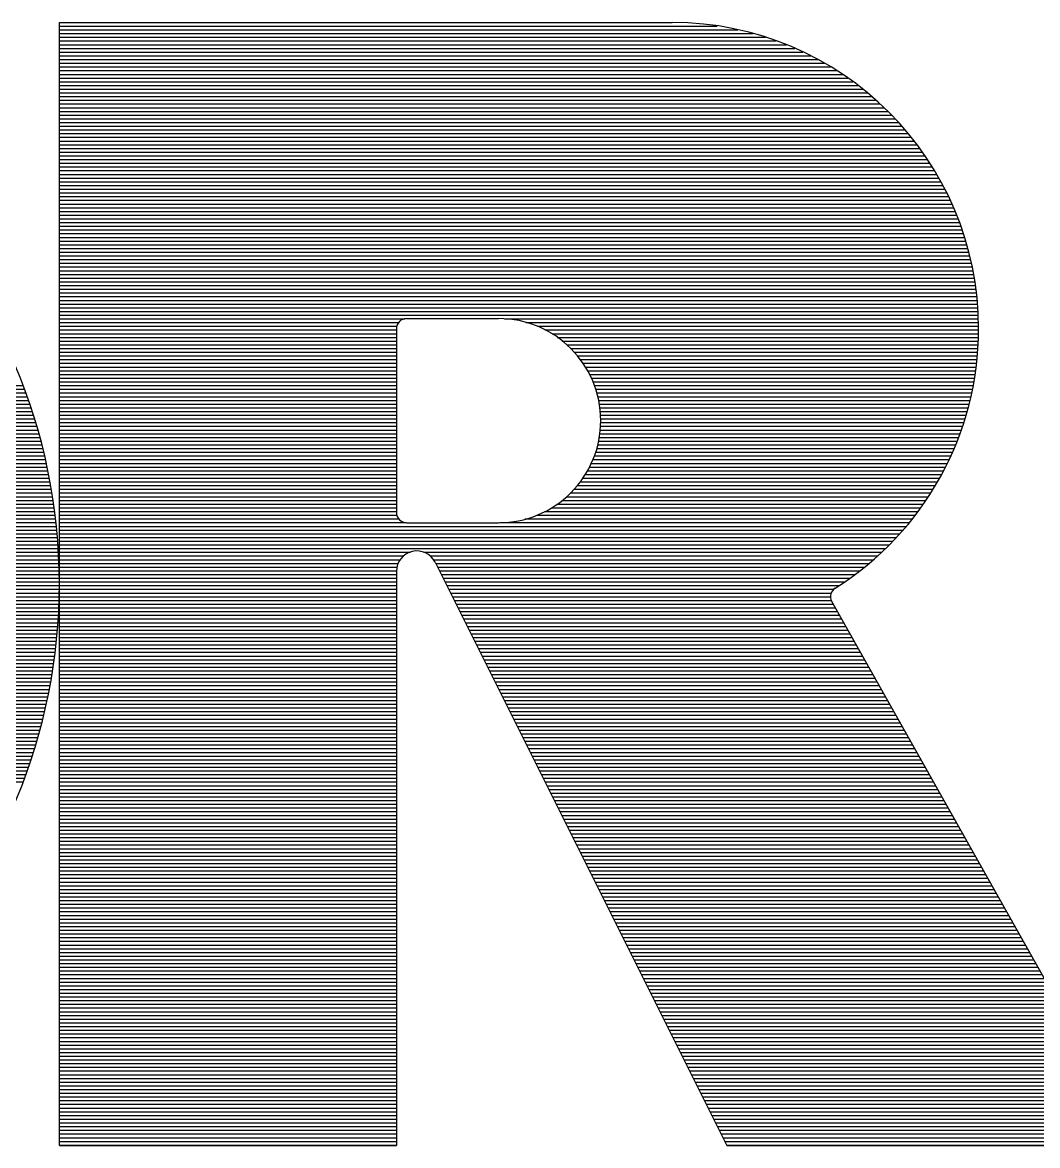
# Model space of a CAD drawing. Extents: x 0 to 11880, y 0 to 8400.
# Drawn here: x 9959.5 to 10129.3, y 946.8 to 1134.7 of the extents above; entities that cross this region are included whole.
import ezdxf

# ---------------------------------------------------------------- set-up
doc = ezdxf.new("R2010")
doc.units = 0
doc.header["$LTSCALE"] = 20
doc.layers.get('0').update_dxf_attribs({"linetype": 'CONTINUOUS'})
doc.layers.add('M_EQUIP_E7', color=7, linetype='CONTINUOUS', lineweight=70)
doc.layers.add('schriftfeld', color=7, linetype='CONTINUOUS')

# ---------------------------------------------------------------- blocks, each defined once
blk = doc.blocks.new('*X58')
at = {"color": 0, "linetype": 'ByBlock'}
for p, q in [((1088.281, 86.3659), (1093.784, 86.3659)), ((1088.281, 86.3349), (1093.957, 86.3349)), ((1088.281, 86.3039), (1094.082, 86.3039)), ((1088.281, 86.2729), (1094.188, 86.2729)), ((1088.281, 86.2419), (1094.276, 86.2419)), ((1088.281, 86.2109), (1094.363, 86.2109)), ((1088.281, 86.1799), (1094.434, 86.1799)), ((1088.281, 86.1489), (1094.5, 86.1489)), ((1088.281, 86.1179), (1094.566, 86.1179)), ((1088.281, 86.0869), (1094.627, 86.0869)), ((1088.281, 86.0559), (1094.679, 86.0559)), ((1088.281, 86.0249), (1094.731, 86.0249)), ((1088.281, 85.9939), (1094.783, 85.9939)), ((1088.281, 85.9629), (1094.833, 85.9629)), ((1088.281, 85.9319), (1094.875, 85.9319)), ((1088.281, 85.9009), (1094.917, 85.9009)), ((1088.281, 85.8699), (1094.959, 85.8699)), ((1088.281, 85.8389), (1095.001, 85.8389)), ((1088.281, 85.8079), (1095.041, 85.8079)), ((1088.281, 85.7769), (1095.075, 85.7769)), ((1088.281, 85.7459), (1095.109, 85.7459)), ((1088.281, 85.7149), (1095.144, 85.7149)), ((1088.281, 85.6839), (1095.178, 85.6839)), ((1088.281, 85.6529), (1095.212, 85.6529)), ((1088.281, 85.6219), (1095.241, 85.6219)), ((1088.281, 85.5909), (1095.269, 85.5909)), ((1088.281, 85.5599), (1095.297, 85.5599)), ((1088.281, 85.5289), (1095.326, 85.5289)), ((1088.281, 85.4979), (1095.354, 85.4979)), ((1088.281, 85.4669), (1095.382, 85.4669)), ((1088.281, 85.4359), (1095.406, 85.4359)), ((1088.281, 85.4049), (1095.429, 85.4049)), ((1088.281, 85.3739), (1095.452, 85.3739)), ((1088.281, 85.3429), (1095.475, 85.3429)), ((1088.281, 85.3119), (1095.498, 85.3119)), ((1088.281, 85.2809), (1095.521, 85.2809)), ((1088.281, 85.2499), (1095.542, 85.2499)), ((1088.281, 85.2189), (1095.561, 85.2189)), ((1088.281, 85.1879), (1095.58, 85.1879)), ((1088.281, 85.1569), (1095.598, 85.1569)), ((1088.281, 85.1259), (1095.617, 85.1259)), ((1088.281, 85.0949), (1095.636, 85.0949)), ((1088.281, 85.0639), (1095.654, 85.0639)), ((1088.281, 85.0329), (1095.672, 85.0329)), ((1088.281, 85.0019), (1095.686, 85.0019)), ((1088.281, 84.9709), (1095.701, 84.9709)), ((1088.281, 84.9399), (1095.716, 84.9399)), ((1088.281, 84.9089), (1095.73, 84.9089)), ((1088.281, 84.8779), (1095.745, 84.8779)), ((1088.281, 84.8469), (1095.76, 84.8469)), ((1088.281, 84.8159), (1095.774, 84.8159)), ((1088.281, 84.7849), (1095.785, 84.7849)), ((1088.281, 84.7539), (1095.797, 84.7539)), ((1088.281, 84.7229), (1095.808, 84.7229)), ((1088.281, 84.6919), (1095.819, 84.6919)), ((1088.281, 84.6609), (1095.83, 84.6609)), ((1088.281, 84.6299), (1095.841, 84.6299)), ((1088.281, 84.5989), (1095.852, 84.5989)), ((1088.281, 84.5679), (1095.862, 84.5679)), ((1088.281, 84.5369), (1095.87, 84.5369)), ((1088.281, 84.5059), (1095.877, 84.5059)), ((1088.281, 84.4749), (1095.885, 84.4749)), ((1088.281, 84.4439), (1095.893, 84.4439)), ((1088.281, 84.4129), (1095.901, 84.4129)), ((1088.281, 84.3819), (1095.909, 84.3819)), ((1088.281, 84.3509), (1095.916, 84.3509)), ((1088.281, 84.3199), (1095.923, 84.3199)), ((1088.281, 84.2889), (1095.927, 84.2889)), ((1088.281, 84.2579), (1095.932, 84.2579)), ((1088.281, 84.2269), (1095.936, 84.2269)), ((1088.281, 84.1959), (1095.941, 84.1959)), ((1088.281, 84.1649), (1095.946, 84.1649)), ((1088.281, 84.1339), (1095.95, 84.1339)), ((1088.281, 84.1029), (1095.955, 84.1029)), ((1088.281, 84.0719), (1095.958, 84.0719)), ((1088.281, 84.0409), (1095.96, 84.0409)), ((1088.281, 84.0099), (1095.961, 84.0099)), ((1088.281, 83.9789), (1095.963, 83.9789)), ((1088.281, 83.9479), (1095.964, 83.9479)), ((1088.281, 83.9169), (1091.173, 83.9169)), ((1092.003, 83.9169), (1095.966, 83.9169)), ((1088.281, 83.8859), (1091.12, 83.8859)), ((1088.281, 83.8549), (1091.104, 83.8549)), ((1088.281, 83.8239), (1091.1, 83.8239)), ((1092.182, 83.8859), (1095.967, 83.8859)), ((1092.279, 83.8549), (1095.969, 83.8549)), ((1092.341, 83.8239), (1095.97, 83.8239)), ((1088.281, 83.7929), (1091.1, 83.7929)), ((1088.281, 83.7619), (1091.1, 83.7619)), ((1088.281, 83.7309), (1091.1, 83.7309)), ((1092.402, 83.7929), (1095.969, 83.7929)), ((1092.444, 83.7619), (1095.969, 83.7619)), ((1092.486, 83.7309), (1095.966, 83.7309)), ((1088.281, 83.6999), (1091.1, 83.6999)), ((1088.281, 83.6689), (1091.1, 83.6689)), ((1088.281, 83.6379), (1091.1, 83.6379)), ((1092.525, 83.6999), (1095.964, 83.6999)), ((1092.555, 83.6689), (1095.962, 83.6689)), ((1092.585, 83.6379), (1095.959, 83.6379)), ((1088.281, 83.6069), (1091.1, 83.6069)), ((1088.281, 83.5759), (1091.1, 83.5759)), ((1088.281, 83.5449), (1091.1, 83.5449)), ((1092.615, 83.6069), (1095.957, 83.6069)), ((1092.637, 83.5759), (1095.954, 83.5759)), ((1092.658, 83.5449), (1095.952, 83.5449)), ((1088.281, 83.5139), (1091.1, 83.5139)), ((1088.281, 83.4829), (1091.1, 83.4829)), ((1088.281, 83.4519), (1091.1, 83.4519)), ((1092.679, 83.5139), (1095.95, 83.5139)), ((1092.7, 83.4829), (1095.944, 83.4829)), ((1092.714, 83.4519), (1095.939, 83.4519)), ((1088.281, 83.4209), (1091.1, 83.4209)), ((1088.281, 83.3899), (1091.1, 83.3899)), ((1088.281, 83.3589), (1091.1, 83.3589)), ((1092.728, 83.4209), (1095.933, 83.4209)), ((1092.742, 83.3899), (1095.928, 83.3899)), ((1092.756, 83.3589), (1095.922, 83.3589)), ((1088.281, 83.3279), (1091.1, 83.3279)), ((1088.281, 83.2969), (1091.1, 83.2969)), ((1088.281, 83.2659), (1091.1, 83.2659)), ((1092.766, 83.3279), (1095.917, 83.3279)), ((1092.774, 83.2969), (1095.911, 83.2969)), ((1092.782, 83.2659), (1095.906, 83.2659)), ((1088.281, 83.2349), (1091.1, 83.2349)), ((1088.281, 83.2039), (1091.1, 83.2039)), ((1088.281, 83.1729), (1091.1, 83.1729)), ((1092.79, 83.2349), (1095.897, 83.2349)), ((1092.797, 83.2039), (1095.889, 83.2039)), ((1092.8, 83.1729), (1095.88, 83.1729)), ((1088.281, 83.1419), (1091.1, 83.1419)), ((1088.281, 83.1109), (1091.1, 83.1109)), ((1088.281, 83.0799), (1091.1, 83.0799)), ((1092.802, 83.1419), (1095.871, 83.1419)), ((1092.805, 83.1109), (1095.863, 83.1109)), ((1092.808, 83.0799), (1095.854, 83.0799)), ((1088.281, 83.0489), (1091.1, 83.0489)), ((1088.281, 83.0179), (1091.1, 83.0179)), ((1088.281, 82.9869), (1091.1, 82.9869)), ((1092.803, 82.9869), (1095.824, 82.9869)), ((1092.807, 83.0179), (1095.836, 83.0179)), ((1092.809, 83.0489), (1095.845, 83.0489)), ((1088.281, 82.9559), (1091.1, 82.9559)), ((1088.281, 82.9249), (1091.1, 82.9249)), ((1088.281, 82.8939), (1091.1, 82.8939)), ((1092.791, 82.8939), (1095.788, 82.8939)), ((1092.795, 82.9249), (1095.8, 82.9249)), ((1092.799, 82.9559), (1095.812, 82.9559)), ((1088.281, 82.8629), (1091.1, 82.8629)), ((1088.281, 82.8319), (1091.1, 82.8319)), ((1088.281, 82.8009), (1091.1, 82.8009)), ((1092.764, 82.8009), (1095.752, 82.8009)), ((1092.773, 82.8319), (1095.764, 82.8319)), ((1092.783, 82.8629), (1095.776, 82.8629)), ((1088.281, 82.7699), (1091.1, 82.7699)), ((1088.281, 82.7389), (1091.1, 82.7389)), ((1088.281, 82.7079), (1091.1, 82.7079)), ((1092.728, 82.7079), (1095.706, 82.7079)), ((1092.743, 82.7389), (1095.722, 82.7389)), ((1092.755, 82.7699), (1095.737, 82.7699)), ((1088.281, 82.6769), (1091.1, 82.6769)), ((1088.281, 82.6459), (1091.1, 82.6459)), ((1088.281, 82.6149), (1091.1, 82.6149)), ((1092.68, 82.6149), (1095.659, 82.6149)), ((1092.697, 82.6459), (1095.674, 82.6459)), ((1092.712, 82.6769), (1095.69, 82.6769)), ((1088.281, 82.5839), (1091.1, 82.5839)), ((1088.281, 82.5529), (1091.1, 82.5529)), ((1088.281, 82.5219), (1091.1, 82.5219)), ((1092.612, 82.5219), (1095.606, 82.5219)), ((1092.635, 82.5529), (1095.626, 82.5529)), ((1092.657, 82.5839), (1095.643, 82.5839)), ((1088.281, 82.4909), (1091.1, 82.4909)), ((1088.281, 82.4599), (1091.1, 82.4599)), ((1088.281, 82.4289), (1091.1, 82.4289)), ((1092.521, 82.4289), (1095.547, 82.4289)), ((1092.553, 82.4599), (1095.567, 82.4599)), ((1092.585, 82.4909), (1095.586, 82.4909)), ((1088.281, 82.3979), (1091.1, 82.3979)), ((1088.281, 82.3669), (1091.1, 82.3669)), ((1088.281, 82.3359), (1091.1, 82.3359)), ((1092.396, 82.3359), (1095.485, 82.3359)), ((1092.442, 82.3669), (1095.507, 82.3669)), ((1092.487, 82.3979), (1095.527, 82.3979)), ((1088.281, 82.3049), (1091.1, 82.3049)), ((1088.281, 82.2739), (1091.105, 82.2739)), ((1088.281, 82.2429), (1091.121, 82.2429)), ((1092.174, 82.2429), (1095.412, 82.2429)), ((1092.271, 82.2739), (1095.436, 82.2739)), ((1092.339, 82.3049), (1095.461, 82.3049)), ((1088.281, 82.2119), (1091.181, 82.2119)), ((1088.281, 82.1809), (1095.363, 82.1809)), ((1088.281, 82.1499), (1095.338, 82.1499)), ((1091.965, 82.2119), (1095.388, 82.2119)), ((1088.281, 82.1189), (1095.309, 82.1189)), ((1088.281, 82.0879), (1095.279, 82.0879)), ((1088.281, 82.0569), (1095.249, 82.0569)), ((1088.281, 82.0259), (1095.219, 82.0259)), ((1088.281, 81.9949), (1095.19, 81.9949)), ((1088.281, 81.9639), (1091.219, 81.9639)), ((1091.33, 81.9639), (1095.158, 81.9639)), ((1088.281, 81.9329), (1091.163, 81.9329)), ((1088.281, 81.9019), (1091.135, 81.9019)), ((1088.281, 81.8709), (1091.115, 81.8709)), ((1091.383, 81.9329), (1095.122, 81.9329)), ((1091.408, 81.9019), (1095.086, 81.9019)), ((1091.429, 81.8709), (1095.05, 81.8709)), ((1088.281, 81.8399), (1091.107, 81.8399)), ((1088.281, 81.8089), (1091.101, 81.8089)), ((1088.281, 81.7779), (1091.1, 81.7779)), ((1091.444, 81.8399), (1095.014, 81.8399)), ((1091.46, 81.8089), (1094.977, 81.8089)), ((1091.475, 81.7779), (1094.933, 81.7779)), ((1088.281, 81.7469), (1091.1, 81.7469)), ((1088.281, 81.7159), (1091.1, 81.7159)), ((1088.281, 81.6849), (1091.1, 81.6849)), ((1091.491, 81.7469), (1094.889, 81.7469)), ((1091.506, 81.7159), (1094.844, 81.7159)), ((1091.522, 81.6849), (1094.8, 81.6849)), ((1088.281, 81.6539), (1091.1, 81.6539)), ((1088.281, 81.6229), (1091.1, 81.6229)), ((1088.281, 81.5919), (1091.1, 81.5919)), ((1091.537, 81.6539), (1094.758, 81.6539)), ((1091.553, 81.6229), (1094.737, 81.6229)), ((1091.568, 81.5919), (1094.731, 81.5919)), ((1088.281, 81.5609), (1091.1, 81.5609)), ((1088.281, 81.5299), (1091.1, 81.5299)), ((1088.281, 81.4989), (1091.1, 81.4989)), ((1091.584, 81.5609), (1094.737, 81.5609)), ((1091.599, 81.5299), (1094.753, 81.5299)), ((1091.615, 81.4989), (1094.77, 81.4989)), ((1088.281, 81.4679), (1091.1, 81.4679)), ((1088.281, 81.4369), (1091.1, 81.4369)), ((1088.281, 81.4059), (1091.1, 81.4059)), ((1091.63, 81.4679), (1094.788, 81.4679)), ((1091.646, 81.4369), (1094.805, 81.4369)), ((1091.661, 81.4059), (1094.823, 81.4059)), ((1088.281, 81.3749), (1091.1, 81.3749)), ((1088.281, 81.3439), (1091.1, 81.3439)), ((1088.281, 81.3129), (1091.1, 81.3129)), ((1091.677, 81.3749), (1094.84, 81.3749)), ((1091.693, 81.3439), (1094.858, 81.3439)), ((1091.708, 81.3129), (1094.875, 81.3129)), ((1088.281, 81.2819), (1091.1, 81.2819)), ((1088.281, 81.2509), (1091.1, 81.2509)), ((1088.281, 81.2199), (1091.1, 81.2199)), ((1091.723, 81.2819), (1094.892, 81.2819)), ((1091.739, 81.2509), (1094.91, 81.2509)), ((1091.754, 81.2199), (1094.927, 81.2199)), ((1088.281, 81.1889), (1091.1, 81.1889)), ((1088.281, 81.1579), (1091.1, 81.1579)), ((1088.281, 81.1269), (1091.1, 81.1269)), ((1088.281, 81.0959), (1091.1, 81.0959)), ((1091.77, 81.1889), (1094.945, 81.1889)), ((1091.785, 81.1579), (1094.962, 81.1579)), ((1091.801, 81.1269), (1094.98, 81.1269)), ((1091.816, 81.0959), (1094.997, 81.0959)), ((1088.281, 81.0649), (1091.1, 81.0649)), ((1088.281, 81.0339), (1091.1, 81.0339)), ((1088.281, 81.0029), (1091.1, 81.0029)), ((1091.832, 81.0649), (1095.015, 81.0649)), ((1091.847, 81.0339), (1095.032, 81.0339)), ((1091.863, 81.0029), (1095.05, 81.0029)), ((1088.281, 80.9719), (1091.1, 80.9719)), ((1088.281, 80.9409), (1091.1, 80.9409)), ((1088.281, 80.9099), (1091.1, 80.9099)), ((1091.878, 80.9719), (1095.067, 80.9719)), ((1091.894, 80.9409), (1095.085, 80.9409)), ((1091.909, 80.9099), (1095.102, 80.9099)), ((1088.281, 80.8789), (1091.1, 80.8789)), ((1088.281, 80.8479), (1091.1, 80.8479)), ((1088.281, 80.8169), (1091.1, 80.8169)), ((1091.925, 80.8789), (1095.12, 80.8789)), ((1091.94, 80.8479), (1095.137, 80.8479)), ((1091.956, 80.8169), (1095.155, 80.8169)), ((1088.281, 80.7859), (1091.1, 80.7859)), ((1088.281, 80.7549), (1091.1, 80.7549)), ((1088.281, 80.7239), (1091.1, 80.7239)), ((1091.971, 80.7859), (1095.172, 80.7859)), ((1091.987, 80.7549), (1095.189, 80.7549)), ((1092.002, 80.7239), (1095.207, 80.7239)), ((1088.281, 80.6929), (1091.1, 80.6929)), ((1088.281, 80.6619), (1091.1, 80.6619)), ((1088.281, 80.6309), (1091.1, 80.6309)), ((1092.018, 80.6929), (1095.224, 80.6929)), ((1092.033, 80.6619), (1095.242, 80.6619)), ((1092.049, 80.6309), (1095.259, 80.6309)), ((1088.281, 80.5999), (1091.1, 80.5999)), ((1088.281, 80.5689), (1091.1, 80.5689)), ((1088.281, 80.5379), (1091.1, 80.5379)), ((1092.064, 80.5999), (1095.277, 80.5999)), ((1092.08, 80.5689), (1095.294, 80.5689)), ((1092.095, 80.5379), (1095.312, 80.5379)), ((1088.281, 80.5069), (1091.1, 80.5069)), ((1088.281, 80.4759), (1091.1, 80.4759)), ((1088.281, 80.4449), (1091.1, 80.4449)), ((1092.111, 80.5069), (1095.329, 80.5069)), ((1092.126, 80.4759), (1095.347, 80.4759)), ((1092.142, 80.4449), (1095.364, 80.4449)), ((1088.281, 80.4139), (1091.1, 80.4139)), ((1088.281, 80.3829), (1091.1, 80.3829)), ((1088.281, 80.3519), (1091.1, 80.3519)), ((1092.157, 80.4139), (1095.382, 80.4139)), ((1092.173, 80.3829), (1095.399, 80.3829)), ((1092.188, 80.3519), (1095.417, 80.3519)), ((1088.281, 80.3209), (1091.1, 80.3209)), ((1088.281, 80.2899), (1091.1, 80.2899)), ((1088.281, 80.2589), (1091.1, 80.2589)), ((1092.204, 80.3209), (1095.434, 80.3209)), ((1092.219, 80.2899), (1095.452, 80.2899)), ((1092.235, 80.2589), (1095.469, 80.2589)), ((1088.281, 80.2279), (1091.1, 80.2279)), ((1088.281, 80.1969), (1091.1, 80.1969)), ((1088.281, 80.1659), (1091.1, 80.1659)), ((1092.25, 80.2279), (1095.486, 80.2279)), ((1092.266, 80.1969), (1095.504, 80.1969)), ((1092.281, 80.1659), (1095.521, 80.1659)), ((1088.281, 80.1349), (1091.1, 80.1349)), ((1088.281, 80.1039), (1091.1, 80.1039)), ((1088.281, 80.0729), (1091.1, 80.0729)), ((1092.297, 80.1349), (1095.539, 80.1349)), ((1092.313, 80.1039), (1095.556, 80.1039)), ((1092.328, 80.0729), (1095.574, 80.0729)), ((1088.281, 80.0419), (1091.1, 80.0419)), ((1088.281, 80.0109), (1091.1, 80.0109)), ((1088.281, 79.9799), (1091.1, 79.9799)), ((1092.344, 80.0419), (1095.591, 80.0419)), ((1092.359, 80.0109), (1095.609, 80.0109)), ((1092.374, 79.9799), (1095.626, 79.9799)), ((1088.281, 79.9489), (1091.1, 79.9489)), ((1088.281, 79.9179), (1091.1, 79.9179)), ((1088.281, 79.8869), (1091.1, 79.8869)), ((1092.39, 79.9489), (1095.644, 79.9489)), ((1092.405, 79.9179), (1095.661, 79.9179)), ((1092.421, 79.8869), (1095.679, 79.8869)), ((1088.281, 79.8559), (1091.1, 79.8559)), ((1088.281, 79.8249), (1091.1, 79.8249)), ((1088.281, 79.7939), (1091.1, 79.7939)), ((1092.436, 79.8559), (1095.696, 79.8559)), ((1092.452, 79.8249), (1095.714, 79.8249)), ((1092.467, 79.7939), (1095.731, 79.7939)), ((1088.281, 79.7629), (1091.1, 79.7629)), ((1088.281, 79.7319), (1091.1, 79.7319)), ((1088.281, 79.7009), (1091.1, 79.7009)), ((1092.483, 79.7629), (1095.748, 79.7629)), ((1092.498, 79.7319), (1095.766, 79.7319)), ((1092.514, 79.7009), (1095.783, 79.7009)), ((1088.281, 79.6699), (1091.1, 79.6699)), ((1088.281, 79.6389), (1091.1, 79.6389)), ((1088.281, 79.6079), (1091.1, 79.6079)), ((1092.529, 79.6699), (1095.801, 79.6699)), ((1092.545, 79.6389), (1095.818, 79.6389)), ((1092.56, 79.6079), (1095.836, 79.6079)), ((1088.281, 79.5769), (1091.1, 79.5769)), ((1088.281, 79.5459), (1091.1, 79.5459)), ((1088.281, 79.5149), (1091.1, 79.5149)), ((1092.576, 79.5769), (1095.853, 79.5769)), ((1092.591, 79.5459), (1095.871, 79.5459)), ((1092.607, 79.5149), (1095.888, 79.5149)), ((1088.281, 79.4839), (1091.1, 79.4839)), ((1088.281, 79.4529), (1091.1, 79.4529)), ((1088.281, 79.4219), (1091.1, 79.4219)), ((1092.622, 79.4839), (1095.906, 79.4839)), ((1092.638, 79.4529), (1095.923, 79.4529)), ((1092.653, 79.4219), (1095.941, 79.4219)), ((1088.281, 79.3909), (1091.1, 79.3909)), ((1088.281, 79.3599), (1091.1, 79.3599)), ((1088.281, 79.3289), (1091.1, 79.3289)), ((1092.669, 79.3909), (1095.958, 79.3909)), ((1092.684, 79.3599), (1095.976, 79.3599)), ((1092.7, 79.3289), (1095.993, 79.3289)), ((1088.281, 79.2979), (1091.1, 79.2979)), ((1088.281, 79.2669), (1091.1, 79.2669)), ((1088.281, 79.2359), (1091.1, 79.2359)), ((1092.715, 79.2979), (1096.01, 79.2979)), ((1092.731, 79.2669), (1096.028, 79.2669)), ((1092.746, 79.2359), (1096.045, 79.2359)), ((1088.281, 79.2049), (1091.1, 79.2049)), ((1088.281, 79.1739), (1091.1, 79.1739)), ((1088.281, 79.1429), (1091.1, 79.1429)), ((1092.762, 79.2049), (1096.063, 79.2049)), ((1092.777, 79.1739), (1096.08, 79.1739)), ((1092.793, 79.1429), (1096.098, 79.1429)), ((1088.281, 79.1119), (1091.1, 79.1119)), ((1088.281, 79.0809), (1091.1, 79.0809)), ((1088.281, 79.0499), (1091.1, 79.0499)), ((1092.808, 79.1119), (1096.115, 79.1119)), ((1092.824, 79.0809), (1096.133, 79.0809)), ((1092.839, 79.0499), (1096.15, 79.0499)), ((1088.281, 79.0189), (1091.1, 79.0189)), ((1088.281, 78.9879), (1091.1, 78.9879)), ((1088.281, 78.9569), (1091.1, 78.9569)), ((1092.855, 79.0189), (1096.168, 79.0189)), ((1092.87, 78.9879), (1096.185, 78.9879)), ((1092.886, 78.9569), (1096.203, 78.9569)), ((1088.281, 78.9259), (1091.1, 78.9259)), ((1088.281, 78.8949), (1091.1, 78.8949)), ((1088.281, 78.8639), (1091.1, 78.8639)), ((1092.901, 78.9259), (1096.22, 78.9259)), ((1092.917, 78.8949), (1096.238, 78.8949)), ((1092.932, 78.8639), (1096.255, 78.8639)), ((1088.281, 78.8329), (1091.1, 78.8329)), ((1088.281, 78.8019), (1091.1, 78.8019)), ((1088.281, 78.7709), (1091.1, 78.7709)), ((1092.948, 78.8329), (1096.273, 78.8329)), ((1092.964, 78.8019), (1096.29, 78.8019)), ((1092.979, 78.7709), (1096.307, 78.7709)), ((1088.281, 78.7399), (1091.1, 78.7399)), ((1088.281, 78.7089), (1091.1, 78.7089)), ((1088.281, 78.6779), (1091.1, 78.6779)), ((1092.995, 78.7399), (1096.325, 78.7399)), ((1093.01, 78.7089), (1096.342, 78.7089)), ((1093.025, 78.6779), (1096.36, 78.6779)), ((1088.281, 78.6469), (1091.1, 78.6469)), ((1088.281, 78.6159), (1091.1, 78.6159)), ((1088.281, 78.5849), (1091.1, 78.5849)), ((1093.041, 78.6469), (1096.377, 78.6469)), ((1093.056, 78.6159), (1096.395, 78.6159)), ((1093.072, 78.5849), (1096.412, 78.5849)), ((1088.281, 78.5539), (1091.1, 78.5539)), ((1088.281, 78.5229), (1091.1, 78.5229)), ((1088.281, 78.4919), (1091.1, 78.4919)), ((1093.087, 78.5539), (1096.43, 78.5539)), ((1093.103, 78.5229), (1096.447, 78.5229)), ((1093.118, 78.4919), (1096.465, 78.4919)), ((1088.281, 78.4609), (1091.1, 78.4609)), ((1088.281, 78.4299), (1091.1, 78.4299)), ((1088.281, 78.3989), (1091.1, 78.3989)), ((1093.134, 78.4609), (1096.482, 78.4609)), ((1093.149, 78.4299), (1096.5, 78.4299)), ((1093.165, 78.3989), (1096.517, 78.3989)), ((1088.281, 78.3679), (1091.1, 78.3679)), ((1088.281, 78.3369), (1091.1, 78.3369)), ((1088.281, 78.3059), (1091.1, 78.3059)), ((1093.18, 78.3679), (1096.535, 78.3679)), ((1093.196, 78.3369), (1096.552, 78.3369)), ((1093.211, 78.3059), (1096.569, 78.3059)), ((1088.281, 78.2749), (1091.1, 78.2749)), ((1088.281, 78.2439), (1091.1, 78.2439)), ((1088.281, 78.2129), (1091.1, 78.2129)), ((1093.227, 78.2749), (1096.587, 78.2749)), ((1093.242, 78.2439), (1096.604, 78.2439)), ((1093.258, 78.2129), (1096.622, 78.2129)), ((1088.281, 78.1819), (1091.1, 78.1819)), ((1088.281, 78.1509), (1091.1, 78.1509)), ((1088.281, 78.1199), (1091.1, 78.1199)), ((1088.281, 78.0889), (1091.1, 78.0889)), ((1093.273, 78.1819), (1096.639, 78.1819)), ((1093.289, 78.1509), (1096.657, 78.1509)), ((1093.304, 78.1199), (1096.674, 78.1199)), ((1093.32, 78.0889), (1096.692, 78.0889)), ((1088.281, 78.0579), (1091.1, 78.0579)), ((1088.281, 78.0269), (1091.1, 78.0269)), ((1088.281, 77.9959), (1091.1, 77.9959)), ((1093.335, 78.0579), (1096.709, 78.0579)), ((1093.351, 78.0269), (1096.727, 78.0269)), ((1093.366, 77.9959), (1096.744, 77.9959)), ((1088.281, 77.9649), (1091.1, 77.9649)), ((1088.281, 77.9339), (1091.1, 77.9339)), ((1088.281, 77.9029), (1091.1, 77.9029)), ((1093.382, 77.9649), (1096.762, 77.9649)), ((1093.397, 77.9339), (1096.779, 77.9339)), ((1093.413, 77.9029), (1096.797, 77.9029)), ((1088.281, 77.8719), (1091.1, 77.8719)), ((1088.281, 77.8409), (1091.1, 77.8409)), ((1088.281, 77.8099), (1091.1, 77.8099)), ((1093.428, 77.8719), (1096.814, 77.8719)), ((1093.444, 77.8409), (1099.643, 77.8409)), ((1093.459, 77.8099), (1099.643, 77.8099)), ((1088.281, 77.7789), (1091.1, 77.7789)), ((1088.281, 77.7479), (1091.1, 77.7479)), ((1088.281, 77.7169), (1091.1, 77.7169)), ((1093.475, 77.7789), (1099.643, 77.7789)), ((1093.49, 77.7479), (1099.643, 77.7479)), ((1093.506, 77.7169), (1099.643, 77.7169)), ((1088.281, 77.6859), (1091.1, 77.6859)), ((1088.281, 77.6549), (1091.1, 77.6549)), ((1088.281, 77.6239), (1091.1, 77.6239)), ((1093.521, 77.6859), (1099.643, 77.6859)), ((1093.537, 77.6549), (1099.643, 77.6549)), ((1093.552, 77.6239), (1099.643, 77.6239)), ((1088.281, 77.5929), (1091.1, 77.5929)), ((1088.281, 77.5619), (1091.1, 77.5619)), ((1088.281, 77.5309), (1091.1, 77.5309)), ((1093.568, 77.5929), (1099.643, 77.5929)), ((1093.583, 77.5619), (1099.643, 77.5619)), ((1093.599, 77.5309), (1099.643, 77.5309)), ((1088.281, 77.4999), (1091.1, 77.4999)), ((1088.281, 77.4689), (1091.1, 77.4689)), ((1088.281, 77.4379), (1091.1, 77.4379)), ((1093.615, 77.4999), (1099.643, 77.4999)), ((1093.63, 77.4689), (1099.643, 77.4689)), ((1093.645, 77.4379), (1099.643, 77.4379)), ((1088.281, 77.4069), (1091.1, 77.4069)), ((1088.281, 77.3759), (1091.1, 77.3759)), ((1088.281, 77.3449), (1091.1, 77.3449)), ((1093.661, 77.4069), (1099.643, 77.4069)), ((1093.676, 77.3759), (1099.643, 77.3759)), ((1093.692, 77.3449), (1099.643, 77.3449)), ((1088.281, 77.3139), (1091.1, 77.3139)), ((1088.281, 77.2829), (1091.1, 77.2829)), ((1088.281, 77.2519), (1091.1, 77.2519)), ((1093.707, 77.3139), (1099.643, 77.3139)), ((1093.723, 77.2829), (1099.643, 77.2829)), ((1093.738, 77.2519), (1099.643, 77.2519)), ((1088.281, 77.2209), (1091.1, 77.2209)), ((1088.281, 77.1899), (1091.1, 77.1899)), ((1088.281, 77.1589), (1091.1, 77.1589)), ((1093.754, 77.2209), (1099.643, 77.2209)), ((1093.769, 77.1899), (1099.643, 77.1899)), ((1093.785, 77.1589), (1099.643, 77.1589)), ((1088.281, 77.1279), (1091.1, 77.1279)), ((1088.281, 77.0969), (1091.1, 77.0969)), ((1088.281, 77.0659), (1091.1, 77.0659)), ((1093.8, 77.1279), (1099.643, 77.1279)), ((1093.816, 77.0969), (1099.643, 77.0969)), ((1093.831, 77.0659), (1099.643, 77.0659)), ((1088.281, 77.0349), (1091.1, 77.0349)), ((1088.281, 77.0039), (1091.1, 77.0039)), ((1093.847, 77.0349), (1099.643, 77.0349)), ((1093.862, 77.0039), (1099.643, 77.0039))]:
    blk.add_line(p, q, dxfattribs=at)
blk = doc.blocks.new('*X55')
at = {"color": 0, "linetype": 'ByBlock'}
for p, q in [((1084.457, 83.35889), (1087.975, 83.35889)), ((1084.516, 83.3279), (1087.987, 83.3279)), ((1084.569, 83.2969), (1087.999, 83.2969)), ((1084.615, 83.2659), (1088.011, 83.2659)), ((1084.66, 83.23489), (1088.023, 83.23489)), ((1084.706, 83.2039), (1088.032, 83.2039)), ((1084.746, 83.1729), (1088.042, 83.1729)), ((1084.782, 83.1419), (1088.051, 83.1419)), ((1084.818, 83.11089), (1088.061, 83.11089)), ((1084.854, 83.0799), (1088.071, 83.0799)), ((1084.89, 83.0489), (1088.08, 83.0489)), ((1084.918, 83.0179), (1088.09, 83.0179)), ((1084.947, 82.9869), (1088.099, 82.9869)), ((1084.976, 82.95589), (1088.109, 82.95589)), ((1085.004, 82.9249), (1088.118, 82.9249)), ((1085.033, 82.8939), (1088.126, 82.8939)), ((1085.056, 82.8629), (1088.133, 82.8629)), ((1085.078, 82.83189), (1088.14, 82.83189)), ((1085.101, 82.8009), (1088.147, 82.8009)), ((1085.124, 82.7699), (1088.155, 82.7699)), ((1085.147, 82.7389), (1088.162, 82.7389)), ((1085.167, 82.70789), (1088.169, 82.70789)), ((1085.185, 82.6769), (1088.176, 82.6769)), ((1085.203, 82.6459), (1088.183, 82.6459)), ((1085.22, 82.6149), (1088.19, 82.6149)), ((1085.238, 82.5839), (1088.197, 82.5839)), ((1085.255, 82.55289), (1088.202, 82.55289)), ((1085.272, 82.5219), (1088.207, 82.5219)), ((1085.285, 82.4909), (1088.212, 82.4909)), ((1085.298, 82.4599), (1088.216, 82.4599)), ((1085.311, 82.42889), (1088.221, 82.42889)), ((1085.324, 82.3979), (1088.226, 82.3979)), ((1085.338, 82.3669), (1088.231, 82.3669)), ((1085.351, 82.3359), (1088.236, 82.3359)), ((1085.36, 82.30489), (1088.24, 82.30489)), ((1085.369, 82.2739), (1088.245, 82.2739)), ((1085.379, 82.2429), (1088.25, 82.2429)), ((1085.388, 82.2119), (1088.252, 82.2119)), ((1085.397, 82.18089), (1088.255, 82.18089)), ((1085.406, 82.14989), (1088.257, 82.14989)), ((1085.414, 82.1189), (1088.26, 82.1189)), ((1085.42, 82.0879), (1088.262, 82.0879)), ((1085.425, 82.0569), (1088.265, 82.0569)), ((1085.43, 82.02589), (1088.267, 82.02589)), ((1085.436, 81.9949), (1088.27, 81.9949)), ((1085.441, 81.9639), (1088.272, 81.9639)), ((1085.447, 81.9329), (1088.275, 81.9329)), ((1085.451, 81.90189), (1088.277, 81.90189)), ((1085.452, 81.8709), (1088.278, 81.8709)), ((1085.454, 81.8399), (1088.278, 81.8399)), ((1085.456, 81.8089), (1088.279, 81.8089)), ((1085.458, 81.77789), (1088.28, 81.77789)), ((1085.46, 81.74689), (1088.28, 81.74689)), ((1085.461, 81.7159), (1088.281, 81.7159)), ((1085.462, 81.6849), (1088.281, 81.6849)), ((1085.458, 81.5919), (1088.278, 81.5919)), ((1085.459, 81.62289), (1088.279, 81.62289)), ((1085.461, 81.6539), (1088.28, 81.6539)), ((1085.449, 81.49889), (1088.274, 81.49889)), ((1085.454, 81.5299), (1088.275, 81.5299)), ((1085.457, 81.5609), (1088.276, 81.5609)), ((1085.437, 81.4059), (1088.271, 81.4059)), ((1085.441, 81.4369), (1088.272, 81.4369)), ((1085.445, 81.4679), (1088.273, 81.4679)), ((1085.421, 81.3129), (1088.264, 81.3129)), ((1085.428, 81.34389), (1088.268, 81.34389)), ((1085.433, 81.37489), (1088.27, 81.37489)), ((1085.397, 81.21989), (1088.254, 81.21989)), ((1085.405, 81.2509), (1088.257, 81.2509)), ((1085.413, 81.2819), (1088.261, 81.2819)), ((1085.361, 81.09589), (1088.24, 81.09589)), ((1085.373, 81.1269), (1088.244, 81.1269)), ((1085.381, 81.1579), (1088.247, 81.1579)), ((1085.389, 81.1889), (1088.251, 81.1889)), ((1085.326, 81.0029), (1088.229, 81.0029)), ((1085.338, 81.0339), (1088.234, 81.0339)), ((1085.349, 81.0649), (1088.237, 81.0649)), ((1085.288, 80.9099), (1088.212, 80.9099)), ((1085.302, 80.9409), (1088.218, 80.9409)), ((1085.314, 80.97189), (1088.223, 80.97189)), ((1085.239, 80.81689), (1088.195, 80.81689)), ((1085.255, 80.8479), (1088.201, 80.8479)), ((1085.272, 80.8789), (1088.206, 80.8789)), ((1085.189, 80.7239), (1088.178, 80.7239)), ((1085.207, 80.7549), (1088.184, 80.7549)), ((1085.223, 80.7859), (1088.189, 80.7859)), ((1085.126, 80.6309), (1088.157, 80.6309)), ((1085.147, 80.6619), (1088.165, 80.6619)), ((1085.168, 80.69289), (1088.172, 80.69289)), ((1085.059, 80.5379), (1088.133, 80.5379)), ((1085.084, 80.56889), (1088.141, 80.56889)), ((1085.105, 80.5999), (1088.149, 80.5999)), ((1084.98, 80.4449), (1088.109, 80.4449)), ((1085.006, 80.4759), (1088.117, 80.4759)), ((1085.033, 80.5069), (1088.125, 80.5069)), ((1084.89, 80.3519), (1088.084, 80.3519)), ((1084.924, 80.3829), (1088.092, 80.3829)), ((1084.953, 80.41389), (1088.1, 80.41389)), ((1084.79, 80.2589), (1088.053, 80.2589)), ((1084.823, 80.28989), (1088.063, 80.28989)), ((1084.857, 80.3209), (1088.074, 80.3209)), ((1084.666, 80.16589), (1088.021, 80.16589)), ((1084.708, 80.1969), (1088.032, 80.1969)), ((1084.751, 80.2279), (1088.042, 80.2279)), ((1084.52, 80.0729), (1087.99, 80.0729)), ((1084.575, 80.1039), (1088, 80.1039)), ((1084.624, 80.1349), (1088.011, 80.1349)), ((1084.466, 80.04189), (1087.979, 80.04189))]:
    blk.add_line(p, q, dxfattribs=at)
blk = doc.blocks.new('A$C6EAD2A84')
at = {"layer": 'schriftfeld', "color": 3}
for p, q in [((94.281, 46.7366), (99.407, 46.7366)), ((94.281, 37.3397), (94.281, 46.7366)), ((97.1, 44.1738), (97.1, 42.6362)), ((97.186, 44.2593), (97.955, 44.2593)), ((97.186, 42.5507), (97.955, 42.5507)), ((97.424, 42.2202), (99.864, 37.3397)), ((97.1, 42.1438), (97.1, 37.3397)), ((100.74, 41.8933), (102.824, 38.1939)), ((94.281, 37.3397), (97.1, 37.3397)), ((99.864, 37.3397), (105.643, 37.3397))]:
    blk.add_line(p, q, dxfattribs=at)
for centre, radius, start, end in [((89.583, 42.0382), 4.6984, 0, 90), ((99.407, 44.1738), 2.5628, 0, 90), ((97.186, 44.1738), 0.0854, 90, 180), ((97.955, 43.405), 0.8543, 0, 90), ((99.407, 44.1738), 2.5628, 302.1404, 0.00001), ((97.955, 43.405), 0.8543, 270, 0.00001), ((97.186, 42.6362), 0.0854, 180, 270), ((97.271, 42.1438), 0.1709, 26.56505, 180), ((89.583, 42.0382), 4.6984, 270, 0.00001), ((100.816, 41.9315), 0.0854, 122.14035, 206.5651)]:
    blk.add_arc(centre, radius, start, end, dxfattribs=at)
for name in ['*X55', '*X58']:
    blk.add_blockref(name, (-994, -39.6603), dxfattribs=at)

msp = doc.modelspace()

# ---------------------------------------------------------------- block references
at = {"layer": 'M_EQUIP_E7', "lineweight": 35, "xscale": 20, "yscale": 20, "zscale": 20}
msp.add_blockref('A$C6EAD2A84', (8080, 200), dxfattribs=at)

doc.saveas('drawing.dxf')
